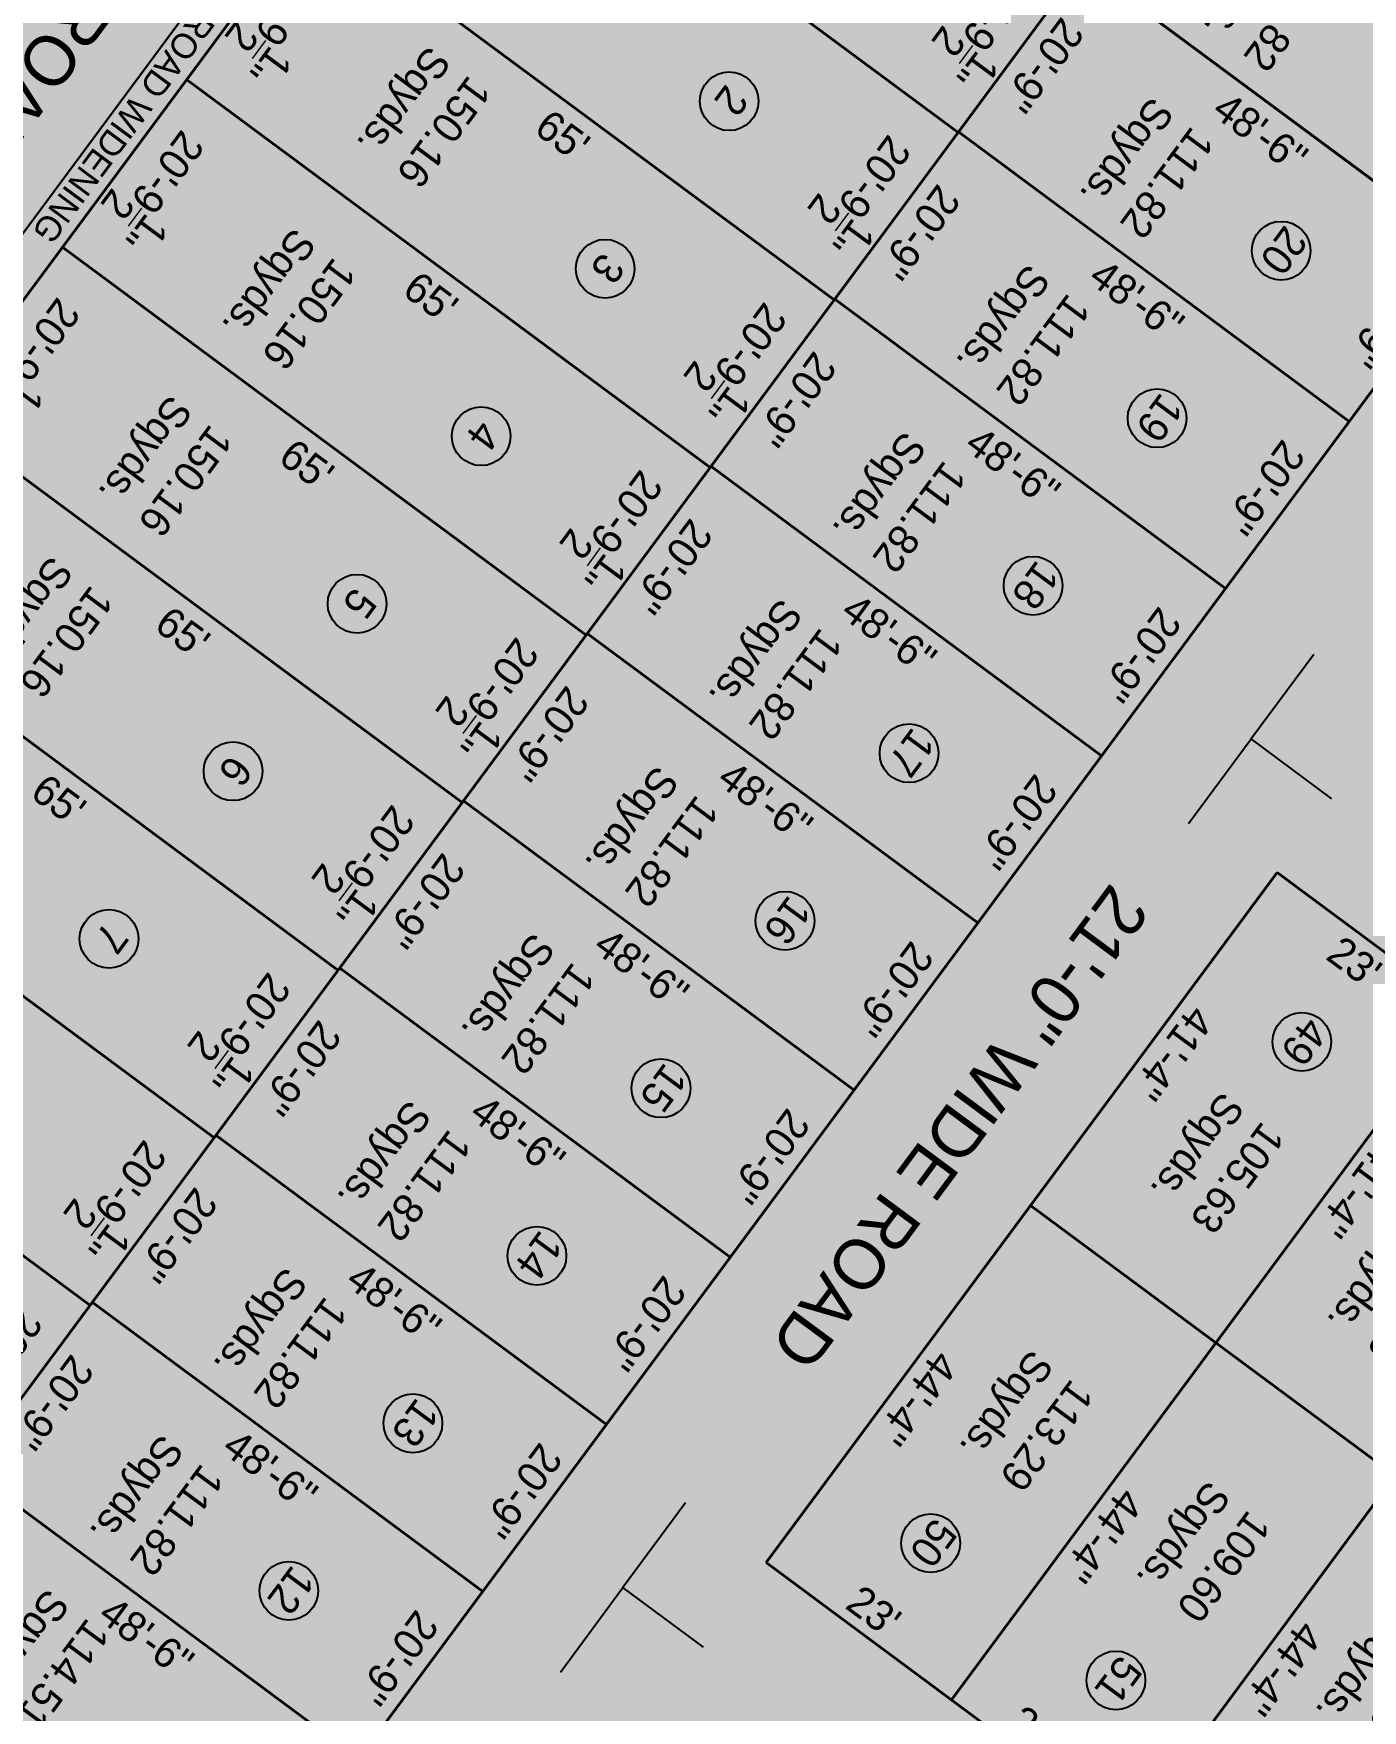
# Model space of a CAD drawing. Header units: inches. Extents: x 762346 to 770488, y 234893 to 242941.
# Drawn here: x 764412 to 766003, y 239111 to 241118 of the extents above; entities that cross this region are included whole.
import ezdxf

# ---------------------------------------------------------------- set-up
doc = ezdxf.new("R2010")
doc.units = ezdxf.units.IN
doc.header["$MEASUREMENT"] = 0
doc.header["$PDMODE"] = 66
doc.layers.get('Defpoints').update_dxf_attribs({"lineweight": 0})
doc.layers.add('DIM', color=5, linetype='Continuous', lineweight=0)
doc.layers.add('Main Road', color=7, linetype='Continuous')
doc.layers.add('Text', color=7, linetype='Continuous')
doc.styles.get("Standard").update_dxf_attribs({"font": 'comic.ttf'})
doc.dimstyles.new('SEC', dxfattribs={"dimtxt": 10, "dimasz": 0.18, "dimexe": 2, "dimexo": 2.0625, "dimgap": 0.25, "dimtad": 0, "dimdec": 1, "dimrnd": 0.0025, "dimzin": 0, "dimdsep": 46, "dimlunit": 4, "dimtxsty": 'Standard', "dimcen": 0.09, "dimclrd": 256, "dimclre": 256, "dimclrt": 256, "dimadec": 0, "dimazin": 0, "dimtfac": 1, "dimtdec": 1, "dimtofl": 0, "dimtmove": 0, "dimatfit": 3, "dimfxl": 1, "dimtolj": 1, "dimtzin": 0, "dimlwd": -1, "dimlwe": -1, "dimarcsym": 0})

# ---------------------------------------------------------------- blocks, each defined once
blk = doc.blocks.new('*D6')
at = {"layer": 'Defpoints', "color": 0, "transparency": 16777216}
for p in [(765900.6, 240390.4, 99.9), (765931.5, 240390.4), (765900.6, 240114.2, 99.9)]:
    blk.add_point(p, dxfattribs=at)
at = {"layer": 'DIM', "color": 5, "transparency": 16777216, "insert": (765931.5, 240252.3), "char_height": 36, "attachment_point": 5, "rotation": 90}
blk.add_mtext("\\A1;23'", dxfattribs=at)
blk = doc.blocks.new('_Oblique')
at = {"color": 0, "linetype": 'ByBlock', "lineweight": -2}
blk.add_line((-0.5, -0.5), (0.5, 0.5), dxfattribs=at)
blk = doc.blocks.new('*D15')
at = {"layer": 'Defpoints', "color": 0, "transparency": 16777216}
for p in [(766898.3, 240657.4), (766928.4, 240657.4, 99.9), (766928.4, 240390.4, 99.9)]:
    blk.add_point(p, dxfattribs=at)
at = {"layer": 'DIM', "color": 5, "transparency": 16777216, "insert": (766898.3, 240523.9), "char_height": 36, "attachment_point": 5, "rotation": 90}
blk.add_mtext('\\A1;22\'-3"', dxfattribs=at)
blk = doc.blocks.new('*D16')
at = {"layer": 'Defpoints', "color": 0, "transparency": 16777216}
for p in [(766898.3, 240390.4), (766928.4, 240390.4, 99.9), (766928.4, 240114.2, 99.9)]:
    blk.add_point(p, dxfattribs=at)
at = {"layer": 'DIM', "color": 5, "transparency": 16777216, "insert": (766898.3, 240252.3), "char_height": 36, "attachment_point": 5, "rotation": 90}
blk.add_mtext("\\A1;23'", dxfattribs=at)
blk = doc.blocks.new('*D17')
at = {"layer": 'Defpoints', "color": 0, "transparency": 16777216}
for p in [(766396.6, 240143.2), (765900.6, 240114.2, 99.9), (766396.6, 240114.2, 99.9)]:
    blk.add_point(p, dxfattribs=at)
at = {"layer": 'DIM', "color": 5, "transparency": 16777216, "insert": (766148.6, 240143.2), "char_height": 36, "attachment_point": 5}
blk.add_mtext('\\A1;41\'-4"', dxfattribs=at)
blk = doc.blocks.new('*D289')
at = {"layer": 'Defpoints', "color": 0, "transparency": 16777216}
for p in [(765166.5, 239862.2, 99.9), (765415.2, 239862.2, 99.9), (765415.2, 239828)]:
    blk.add_point(p, dxfattribs=at)
at = {"layer": 'DIM', "color": 5, "transparency": 16777216, "insert": (765290.9, 239828), "char_height": 36, "attachment_point": 5}
blk.add_mtext('\\A1;20\'-9"', dxfattribs=at)
blk = doc.blocks.new('*D28')
at = {"layer": 'Defpoints', "color": 0, "transparency": 16777216}
for p in [(765415.2, 239862.2, 99.9), (765664, 239862.2, 99.9), (765664, 239828)]:
    blk.add_point(p, dxfattribs=at)
at = {"layer": 'DIM', "color": 5, "transparency": 16777216, "insert": (765539.6, 239828), "char_height": 36, "attachment_point": 5}
blk.add_mtext('\\A1;20\'-9"', dxfattribs=at)
blk = doc.blocks.new('*D29')
at = {"layer": 'Defpoints', "color": 0, "transparency": 16777216}
for p in [(765664.2, 239862.2, 99.9), (765913, 239862.2, 99.9), (765913, 239828)]:
    blk.add_point(p, dxfattribs=at)
at = {"layer": 'DIM', "color": 5, "transparency": 16777216, "insert": (765788.6, 239828), "char_height": 36, "attachment_point": 5}
blk.add_mtext('\\A1;20\'-9"', dxfattribs=at)
blk = doc.blocks.new('*D30')
at = {"layer": 'Defpoints', "color": 0, "transparency": 16777216}
for p in [(765913.2, 239862.2, 99.9), (766162, 239862.2, 99.9), (766162, 239828)]:
    blk.add_point(p, dxfattribs=at)
at = {"layer": 'DIM', "color": 5, "transparency": 16777216, "insert": (766037.6, 239828), "char_height": 36, "attachment_point": 5}
blk.add_mtext('\\A1;20\'-9"', dxfattribs=at)
blk = doc.blocks.new('*D31')
at = {"layer": 'Defpoints', "color": 0, "transparency": 16777216}
for p in [(766162.2, 239862.2, 99.9), (766411, 239862.2, 99.9), (766411, 239828)]:
    blk.add_point(p, dxfattribs=at)
at = {"layer": 'DIM', "color": 5, "transparency": 16777216, "insert": (766286.6, 239828), "char_height": 36, "attachment_point": 5}
blk.add_mtext('\\A1;20\'-9"', dxfattribs=at)
blk = doc.blocks.new('*D32')
at = {"layer": 'Defpoints', "color": 0, "transparency": 16777216}
for p in [(766411.2, 239862.2, 99.9), (766660, 239862.2, 99.9), (766660, 239828)]:
    blk.add_point(p, dxfattribs=at)
at = {"layer": 'DIM', "color": 5, "transparency": 16777216, "insert": (766535.6, 239828), "char_height": 36, "attachment_point": 5}
blk.add_mtext('\\A1;20\'-9"', dxfattribs=at)
blk = doc.blocks.new('*D33')
at = {"layer": 'Defpoints', "color": 0, "transparency": 16777216}
for p in [(766660.2, 239862.2, 99.9), (766909, 239862.2, 99.9), (766909, 239828)]:
    blk.add_point(p, dxfattribs=at)
at = {"layer": 'DIM', "color": 5, "transparency": 16777216, "insert": (766784.6, 239828), "char_height": 36, "attachment_point": 5}
blk.add_mtext('\\A1;20\'-9"', dxfattribs=at)
blk = doc.blocks.new('*D34')
at = {"layer": 'Defpoints', "color": 0, "transparency": 16777216}
for p in [(766909.2, 239862.2, 99.9), (767158, 239862.2, 99.9), (767158, 239828)]:
    blk.add_point(p, dxfattribs=at)
at = {"layer": 'DIM', "color": 5, "transparency": 16777216, "insert": (767033.6, 239828), "char_height": 36, "attachment_point": 5}
blk.add_mtext('\\A1;20\'-9"', dxfattribs=at)
blk = doc.blocks.new('*D35')
at = {"layer": 'Defpoints', "color": 0, "transparency": 16777216}
for p in [(767158.2, 239862.2, 99.9), (767407, 239862.2, 99.9), (767407, 239828)]:
    blk.add_point(p, dxfattribs=at)
at = {"layer": 'DIM', "color": 5, "transparency": 16777216, "insert": (767282.6, 239828), "char_height": 36, "attachment_point": 5}
blk.add_mtext('\\A1;20\'-9"', dxfattribs=at)
blk = doc.blocks.new('*D37')
at = {"layer": 'Defpoints', "color": 0, "transparency": 16777216}
for p in [(765415.2, 239314.4), (765166.5, 239280.2, 99.9), (765415.2, 239280.2, 99.9)]:
    blk.add_point(p, dxfattribs=at)
at = {"layer": 'DIM', "color": 5, "transparency": 16777216, "insert": (765290.9, 239314.4), "char_height": 36, "attachment_point": 5}
blk.add_mtext('\\A1;20\'-9"', dxfattribs=at)
blk = doc.blocks.new('*D38')
at = {"layer": 'Defpoints', "color": 0, "transparency": 16777216}
for p in [(765664, 239314.4), (765415.2, 239280.2, 99.9), (765664, 239280.2, 99.9)]:
    blk.add_point(p, dxfattribs=at)
at = {"layer": 'DIM', "color": 5, "transparency": 16777216, "insert": (765539.6, 239314.4), "char_height": 36, "attachment_point": 5}
blk.add_mtext('\\A1;20\'-9"', dxfattribs=at)
blk = doc.blocks.new('*D39')
at = {"layer": 'Defpoints', "color": 0, "transparency": 16777216}
for p in [(765913, 239314.4), (765664.2, 239280.2, 99.9), (765913, 239280.2, 99.9)]:
    blk.add_point(p, dxfattribs=at)
at = {"layer": 'DIM', "color": 5, "transparency": 16777216, "insert": (765788.6, 239314.4), "char_height": 36, "attachment_point": 5}
blk.add_mtext('\\A1;20\'-9"', dxfattribs=at)
blk = doc.blocks.new('*D40')
at = {"layer": 'Defpoints', "color": 0, "transparency": 16777216}
for p in [(766162, 239314.4), (765913.2, 239280.2, 99.9), (766162, 239280.2, 99.9)]:
    blk.add_point(p, dxfattribs=at)
at = {"layer": 'DIM', "color": 5, "transparency": 16777216, "insert": (766037.6, 239314.4), "char_height": 36, "attachment_point": 5}
blk.add_mtext('\\A1;20\'-9"', dxfattribs=at)
blk = doc.blocks.new('*D41')
at = {"layer": 'Defpoints', "color": 0, "transparency": 16777216}
for p in [(766411, 239314.4), (766162.2, 239280.2, 99.9), (766411, 239280.2, 99.9)]:
    blk.add_point(p, dxfattribs=at)
at = {"layer": 'DIM', "color": 5, "transparency": 16777216, "insert": (766286.6, 239314.4), "char_height": 36, "attachment_point": 5}
blk.add_mtext('\\A1;20\'-9"', dxfattribs=at)
blk = doc.blocks.new('*D42')
at = {"layer": 'Defpoints', "color": 0, "transparency": 16777216}
for p in [(766660, 239314.4), (766411.2, 239280.2, 99.9), (766660, 239280.2, 99.9)]:
    blk.add_point(p, dxfattribs=at)
at = {"layer": 'DIM', "color": 5, "transparency": 16777216, "insert": (766535.6, 239314.4), "char_height": 36, "attachment_point": 5}
blk.add_mtext('\\A1;20\'-9"', dxfattribs=at)
blk = doc.blocks.new('*D43')
at = {"layer": 'Defpoints', "color": 0, "transparency": 16777216}
for p in [(766909, 239314.4), (766660.2, 239280.2, 99.9), (766909, 239280.2, 99.9)]:
    blk.add_point(p, dxfattribs=at)
at = {"layer": 'DIM', "color": 5, "transparency": 16777216, "insert": (766784.6, 239314.4), "char_height": 36, "attachment_point": 5}
blk.add_mtext('\\A1;20\'-9"', dxfattribs=at)
blk = doc.blocks.new('*D44')
at = {"layer": 'Defpoints', "color": 0, "transparency": 16777216}
for p in [(767158, 239314.4), (766909.2, 239280.2, 99.9), (767158, 239280.2, 99.9)]:
    blk.add_point(p, dxfattribs=at)
at = {"layer": 'DIM', "color": 5, "transparency": 16777216, "insert": (767033.6, 239314.4), "char_height": 36, "attachment_point": 5}
blk.add_mtext('\\A1;20\'-9"', dxfattribs=at)
blk = doc.blocks.new('*D45')
at = {"layer": 'Defpoints', "color": 0, "transparency": 16777216}
for p in [(767407, 239314.4), (767158.2, 239280.2, 99.9), (767407, 239280.2, 99.9)]:
    blk.add_point(p, dxfattribs=at)
at = {"layer": 'DIM', "color": 5, "transparency": 16777216, "insert": (767282.6, 239314.4), "char_height": 36, "attachment_point": 5}
blk.add_mtext('\\A1;20\'-9"', dxfattribs=at)
blk = doc.blocks.new('*D290')
at = {"layer": 'Defpoints', "color": 0, "transparency": 16777216}
for p in [(765415.2, 239862.2, 99.9), (765415.2, 239280.2, 99.9), (765449.6, 239280.2)]:
    blk.add_point(p, dxfattribs=at)
at = {"layer": 'DIM', "color": 5, "transparency": 16777216, "insert": (765449.6, 239571.2), "char_height": 36, "attachment_point": 5, "rotation": 90}
blk.add_mtext('\\A1;48\'-6"', dxfattribs=at)
blk = doc.blocks.new('*D47')
at = {"layer": 'Defpoints', "color": 0, "transparency": 16777216}
for p in [(765664.2, 239862.2, 99.9), (765664.2, 239280.2, 99.9), (765698.6, 239280.2)]:
    blk.add_point(p, dxfattribs=at)
at = {"layer": 'DIM', "color": 5, "transparency": 16777216, "insert": (765698.6, 239571.2), "char_height": 36, "attachment_point": 5, "rotation": 90}
blk.add_mtext('\\A1;48\'-6"', dxfattribs=at)
blk = doc.blocks.new('*D48')
at = {"layer": 'Defpoints', "color": 0, "transparency": 16777216}
for p in [(765913.2, 239862.2, 99.9), (765913.2, 239280.2, 99.9), (765947.6, 239280.2)]:
    blk.add_point(p, dxfattribs=at)
at = {"layer": 'DIM', "color": 5, "transparency": 16777216, "insert": (765947.6, 239571.2), "char_height": 36, "attachment_point": 5, "rotation": 90}
blk.add_mtext('\\A1;48\'-6"', dxfattribs=at)
blk = doc.blocks.new('*D49')
at = {"layer": 'Defpoints', "color": 0, "transparency": 16777216}
for p in [(766162.2, 239862.2, 99.9), (766162.2, 239280.2, 99.9), (766196.6, 239280.2)]:
    blk.add_point(p, dxfattribs=at)
at = {"layer": 'DIM', "color": 5, "transparency": 16777216, "insert": (766196.6, 239571.2), "char_height": 36, "attachment_point": 5, "rotation": 90}
blk.add_mtext('\\A1;48\'-6"', dxfattribs=at)
blk = doc.blocks.new('*D50')
at = {"layer": 'Defpoints', "color": 0, "transparency": 16777216}
for p in [(766411.2, 239862.2, 99.9), (766411.2, 239280.2, 99.9), (766445.6, 239280.2)]:
    blk.add_point(p, dxfattribs=at)
at = {"layer": 'DIM', "color": 5, "transparency": 16777216, "insert": (766445.6, 239571.2), "char_height": 36, "attachment_point": 5, "rotation": 90}
blk.add_mtext('\\A1;48\'-6"', dxfattribs=at)
blk = doc.blocks.new('*D51')
at = {"layer": 'Defpoints', "color": 0, "transparency": 16777216}
for p in [(766660.2, 239862.2, 99.9), (766660.2, 239280.2, 99.9), (766694.6, 239280.2)]:
    blk.add_point(p, dxfattribs=at)
at = {"layer": 'DIM', "color": 5, "transparency": 16777216, "insert": (766694.6, 239571.2), "char_height": 36, "attachment_point": 5, "rotation": 90}
blk.add_mtext('\\A1;48\'-6"', dxfattribs=at)
blk = doc.blocks.new('*D52')
at = {"layer": 'Defpoints', "color": 0, "transparency": 16777216}
for p in [(766909.2, 239862.2, 99.9), (766909.2, 239280.2, 99.9), (766943.6, 239280.2)]:
    blk.add_point(p, dxfattribs=at)
at = {"layer": 'DIM', "color": 5, "transparency": 16777216, "insert": (766943.6, 239571.2), "char_height": 36, "attachment_point": 5, "rotation": 90}
blk.add_mtext('\\A1;48\'-6"', dxfattribs=at)
blk = doc.blocks.new('*D53')
at = {"layer": 'Defpoints', "color": 0, "transparency": 16777216}
for p in [(767158.2, 239862.2, 99.9), (767158.2, 239280.2, 99.9), (767192.6, 239280.2)]:
    blk.add_point(p, dxfattribs=at)
at = {"layer": 'DIM', "color": 5, "transparency": 16777216, "insert": (767192.6, 239571.2), "char_height": 36, "attachment_point": 5, "rotation": 90}
blk.add_mtext('\\A1;48\'-6"', dxfattribs=at)
blk = doc.blocks.new('*D54')
at = {"layer": 'Defpoints', "color": 0, "transparency": 16777216}
for p in [(767407.2, 239862.2, 99.9), (767407.2, 239280.2, 99.9), (767441.6, 239280.2)]:
    blk.add_point(p, dxfattribs=at)
at = {"layer": 'DIM', "color": 5, "transparency": 16777216, "insert": (767441.6, 239571.2), "char_height": 36, "attachment_point": 5, "rotation": 90}
blk.add_mtext('\\A1;48\'-6"', dxfattribs=at)
blk = doc.blocks.new('*D56')
at = {"layer": 'Defpoints', "color": 0, "transparency": 16777216}
for p in [(765915, 238548.5), (765665.5, 238500.4, 99.9), (765915, 238500.4, 99.9)]:
    blk.add_point(p, dxfattribs=at)
at = {"layer": 'DIM', "color": 5, "transparency": 16777216, "insert": (765790.2, 238548.5), "char_height": 36, "attachment_point": 5}
blk.add_mtext('\\A1;20\'-9{\\H1x;\\S1/2;}"', dxfattribs=at)
blk = doc.blocks.new('*D57')
at = {"layer": 'Defpoints', "color": 0, "transparency": 16777216}
for p in [(766164.5, 238548.5), (765915, 238500.4, 99.9), (766164.5, 238500.4, 99.9)]:
    blk.add_point(p, dxfattribs=at)
at = {"layer": 'DIM', "color": 5, "transparency": 16777216, "insert": (766039.7, 238548.5), "char_height": 36, "attachment_point": 5}
blk.add_mtext('\\A1;20\'-9{\\H1x;\\S1/2;}"', dxfattribs=at)
blk = doc.blocks.new('*D58')
at = {"layer": 'Defpoints', "color": 0, "transparency": 16777216}
for p in [(766414, 238548.5), (766164.5, 238500.4, 99.9), (766414, 238500.4, 99.9)]:
    blk.add_point(p, dxfattribs=at)
at = {"layer": 'DIM', "color": 5, "transparency": 16777216, "insert": (766289.2, 238548.5), "char_height": 36, "attachment_point": 5}
blk.add_mtext('\\A1;20\'-9{\\H1x;\\S1/2;}"', dxfattribs=at)
blk = doc.blocks.new('*D292')
at = {"layer": 'Defpoints', "color": 0, "transparency": 16777216}
for p in [(765416, 239280.2, 99.9), (765416, 238500.2, 99.9), (765451.3, 238500.2)]:
    blk.add_point(p, dxfattribs=at)
at = {"layer": 'DIM', "color": 5, "transparency": 16777216, "insert": (765451.3, 238890.2), "char_height": 36, "attachment_point": 5, "rotation": 90}
blk.add_mtext("\\A1;65'", dxfattribs=at)
blk = doc.blocks.new('*D64')
at = {"layer": 'Defpoints', "color": 0, "transparency": 16777216}
for p in [(765665.5, 239291.8, 99.9), (765665.5, 238511.8, 99.9), (765700.8, 238511.8)]:
    blk.add_point(p, dxfattribs=at)
at = {"layer": 'DIM', "color": 5, "transparency": 16777216, "insert": (765700.8, 238901.8), "char_height": 36, "attachment_point": 5, "rotation": 90}
blk.add_mtext("\\A1;65'", dxfattribs=at)
blk = doc.blocks.new('*D65')
at = {"layer": 'Defpoints', "color": 0, "transparency": 16777216}
for p in [(765915, 239280.2, 99.9), (765915, 238500.2, 99.9), (765950.3, 238500.2)]:
    blk.add_point(p, dxfattribs=at)
at = {"layer": 'DIM', "color": 5, "transparency": 16777216, "insert": (765950.3, 238890.2), "char_height": 36, "attachment_point": 5, "rotation": 90}
blk.add_mtext("\\A1;65'", dxfattribs=at)
blk = doc.blocks.new('*D66')
at = {"layer": 'Defpoints', "color": 0, "transparency": 16777216}
for p in [(766164.5, 239280.2, 99.9), (766164.5, 238500.2, 99.9), (766199.8, 238500.2)]:
    blk.add_point(p, dxfattribs=at)
at = {"layer": 'DIM', "color": 5, "transparency": 16777216, "insert": (766199.8, 238890.2), "char_height": 36, "attachment_point": 5, "rotation": 90}
blk.add_mtext("\\A1;65'", dxfattribs=at)
blk = doc.blocks.new('*D67')
at = {"layer": 'Defpoints', "color": 0, "transparency": 16777216}
for p in [(766414, 239280.2, 99.9), (766414, 238500.2, 99.9), (766449.3, 238500.2)]:
    blk.add_point(p, dxfattribs=at)
at = {"layer": 'DIM', "color": 5, "transparency": 16777216, "insert": (766449.3, 238890.2), "char_height": 36, "attachment_point": 5, "rotation": 90}
blk.add_mtext("\\A1;65'", dxfattribs=at)
blk = doc.blocks.new('*D68')
at = {"layer": 'Defpoints', "color": 0, "transparency": 16777216}
for p in [(766663.5, 239280.2, 99.9), (766663.5, 238500.2, 99.9), (766698.8, 238500.2)]:
    blk.add_point(p, dxfattribs=at)
at = {"layer": 'DIM', "color": 5, "transparency": 16777216, "insert": (766698.8, 238890.2), "char_height": 36, "attachment_point": 5, "rotation": 90}
blk.add_mtext("\\A1;65'", dxfattribs=at)
blk = doc.blocks.new('*D69')
at = {"layer": 'Defpoints', "color": 0, "transparency": 16777216}
for p in [(766913, 239280.2, 99.9), (766913, 238500.2, 99.9), (766948.3, 238500.2)]:
    blk.add_point(p, dxfattribs=at)
at = {"layer": 'DIM', "color": 5, "transparency": 16777216, "insert": (766948.3, 238890.2), "char_height": 36, "attachment_point": 5, "rotation": 90}
blk.add_mtext("\\A1;65'", dxfattribs=at)
blk = doc.blocks.new('*D70')
at = {"layer": 'Defpoints', "color": 0, "transparency": 16777216}
for p in [(767162.5, 239280.2, 99.9), (767162.5, 238500.2, 99.9), (767197.8, 238500.2)]:
    blk.add_point(p, dxfattribs=at)
at = {"layer": 'DIM', "color": 5, "transparency": 16777216, "insert": (767197.8, 238890.2), "char_height": 36, "attachment_point": 5, "rotation": 90}
blk.add_mtext("\\A1;65'", dxfattribs=at)
blk = doc.blocks.new('*D73')
at = {"layer": 'Defpoints', "color": 0, "transparency": 16777216}
for p in [(765166.5, 239280, 99.9), (765416, 239280, 99.9), (765416, 239231.9)]:
    blk.add_point(p, dxfattribs=at)
at = {"layer": 'DIM', "color": 5, "transparency": 16777216, "insert": (765291.2, 239231.9), "char_height": 36, "attachment_point": 5}
blk.add_mtext('\\A1;20\'-9{\\H1x;\\S1/2;}"', dxfattribs=at)
blk = doc.blocks.new('*D74')
at = {"layer": 'Defpoints', "color": 0, "transparency": 16777216}
for p in [(765416, 239280, 99.9), (765665.5, 239280, 99.9), (765665.5, 239231.9)]:
    blk.add_point(p, dxfattribs=at)
at = {"layer": 'DIM', "color": 5, "transparency": 16777216, "insert": (765540.7, 239231.9), "char_height": 36, "attachment_point": 5}
blk.add_mtext('\\A1;20\'-9{\\H1x;\\S1/2;}"', dxfattribs=at)
blk = doc.blocks.new('*D75')
at = {"layer": 'Defpoints', "color": 0, "transparency": 16777216}
for p in [(765665.5, 239280, 99.9), (765915, 239280, 99.9), (765915, 239231.9)]:
    blk.add_point(p, dxfattribs=at)
at = {"layer": 'DIM', "color": 5, "transparency": 16777216, "insert": (765790.2, 239231.9), "char_height": 36, "attachment_point": 5}
blk.add_mtext('\\A1;20\'-9{\\H1x;\\S1/2;}"', dxfattribs=at)
blk = doc.blocks.new('*D76')
at = {"layer": 'Defpoints', "color": 0, "transparency": 16777216}
for p in [(765915, 239280, 99.9), (766164.5, 239280, 99.9), (766164.5, 239231.9)]:
    blk.add_point(p, dxfattribs=at)
at = {"layer": 'DIM', "color": 5, "transparency": 16777216, "insert": (766039.7, 239231.9), "char_height": 36, "attachment_point": 5}
blk.add_mtext('\\A1;20\'-9{\\H1x;\\S1/2;}"', dxfattribs=at)
blk = doc.blocks.new('*D77')
at = {"layer": 'Defpoints', "color": 0, "transparency": 16777216}
for p in [(766164.5, 239280, 99.9), (766414, 239280, 99.9), (766414, 239231.9)]:
    blk.add_point(p, dxfattribs=at)
at = {"layer": 'DIM', "color": 5, "transparency": 16777216, "insert": (766289.2, 239231.9), "char_height": 36, "attachment_point": 5}
blk.add_mtext('\\A1;20\'-9{\\H1x;\\S1/2;}"', dxfattribs=at)
blk = doc.blocks.new('*D78')
at = {"layer": 'Defpoints', "color": 0, "transparency": 16777216}
for p in [(766663.5, 239280, 99.9), (766913, 239280, 99.9), (766913, 239231.9)]:
    blk.add_point(p, dxfattribs=at)
at = {"layer": 'DIM', "color": 5, "transparency": 16777216, "insert": (766788.2, 239231.9), "char_height": 36, "attachment_point": 5}
blk.add_mtext('\\A1;20\'-9{\\H1x;\\S1/2;}"', dxfattribs=at)
blk = doc.blocks.new('*D79')
at = {"layer": 'Defpoints', "color": 0, "transparency": 16777216}
for p in [(766414, 239280, 99.9), (766663.5, 239280, 99.9), (766663.5, 239231.9)]:
    blk.add_point(p, dxfattribs=at)
at = {"layer": 'DIM', "color": 5, "transparency": 16777216, "insert": (766538.7, 239231.9), "char_height": 36, "attachment_point": 5}
blk.add_mtext('\\A1;20\'-9{\\H1x;\\S1/2;}"', dxfattribs=at)
blk = doc.blocks.new('*D80')
at = {"layer": 'Defpoints', "color": 0, "transparency": 16777216}
for p in [(766913, 239280, 99.9), (767162.5, 239280, 99.9), (767162.5, 239231.9)]:
    blk.add_point(p, dxfattribs=at)
at = {"layer": 'DIM', "color": 5, "transparency": 16777216, "insert": (767037.7, 239231.9), "char_height": 36, "attachment_point": 5}
blk.add_mtext('\\A1;20\'-9{\\H1x;\\S1/2;}"', dxfattribs=at)
blk = doc.blocks.new('*D81')
at = {"layer": 'Defpoints', "color": 0, "transparency": 16777216}
for p in [(767162.5, 239280, 99.9), (767412, 239280, 99.9), (767412, 239231.9)]:
    blk.add_point(p, dxfattribs=at)
at = {"layer": 'DIM', "color": 5, "transparency": 16777216, "insert": (767287.2, 239231.9), "char_height": 36, "attachment_point": 5}
blk.add_mtext('\\A1;20\'-9{\\H1x;\\S1/2;}"', dxfattribs=at)
blk = doc.blocks.new('*D84')
at = {"layer": 'Defpoints', "color": 0, "transparency": 16777216}
for p in [(764917.7, 239862.2, 99.9), (764917.7, 239280.2, 99.9), (764960.5, 239280.2)]:
    blk.add_point(p, dxfattribs=at)
at = {"layer": 'DIM', "color": 5, "transparency": 16777216, "insert": (764960.5, 239571.2), "char_height": 36, "attachment_point": 5, "rotation": 90}
blk.add_mtext('\\A1;48\'-6"', dxfattribs=at)
blk = doc.blocks.new('*D102')
at = {"layer": 'Defpoints', "color": 0, "transparency": 16777216}
for p in [(766928.4, 240953.4), (766396.6, 240924.4, 99.9), (766928.4, 240924.4, 99.9)]:
    blk.add_point(p, dxfattribs=at)
at = {"layer": 'DIM', "color": 5, "transparency": 16777216, "insert": (766662.5, 240953.4), "char_height": 36, "attachment_point": 5}
blk.add_mtext('\\A1;44\'-4"', dxfattribs=at)
blk = doc.blocks.new('*D185')
at = {"layer": 'Defpoints', "color": 0, "transparency": 16777216}
for p in [(765166.5, 239862.2, 99.9), (765166.5, 239280.2, 99.9), (765200.9, 239280.2)]:
    blk.add_point(p, dxfattribs=at)
at = {"layer": 'DIM', "color": 5, "transparency": 16777216, "insert": (765200.9, 239571.2), "char_height": 36, "attachment_point": 5, "rotation": 90}
blk.add_mtext('\\A1;48\'-6"', dxfattribs=at)
blk = doc.blocks.new('*D201')
at = {"layer": 'Defpoints', "color": 0, "transparency": 16777216}
for p in [(766396.6, 240419.4), (765900.6, 240390.4, 99.9), (766396.6, 240390.4, 99.9)]:
    blk.add_point(p, dxfattribs=at)
at = {"layer": 'DIM', "color": 5, "transparency": 16777216, "insert": (766148.6, 240419.4), "char_height": 36, "attachment_point": 5}
blk.add_mtext('\\A1;41\'-4"', dxfattribs=at)
blk = doc.blocks.new('*D229')
at = {"layer": 'Defpoints', "color": 0, "transparency": 16777216}
for p in [(766928.4, 240686.4), (766396.6, 240657.4, 99.9), (766928.4, 240657.4, 99.9)]:
    blk.add_point(p, dxfattribs=at)
at = {"layer": 'DIM', "color": 5, "transparency": 16777216, "insert": (766662.5, 240686.4), "char_height": 36, "attachment_point": 5}
blk.add_mtext('\\A1;44\'-4"', dxfattribs=at)
blk = doc.blocks.new('*D230')
at = {"layer": 'Defpoints', "color": 0, "transparency": 16777216}
for p in [(766928.4, 240143.2), (766396.6, 240114.2, 99.9), (766928.4, 240114.2, 99.9)]:
    blk.add_point(p, dxfattribs=at)
at = {"layer": 'DIM', "color": 5, "transparency": 16777216, "insert": (766662.5, 240143.2), "char_height": 36, "attachment_point": 5}
blk.add_mtext('\\A1;44\'-4"', dxfattribs=at)
blk = doc.blocks.new('*D231')
at = {"layer": 'Defpoints', "color": 0, "transparency": 16777216}
for p in [(766928.4, 240419.4), (766396.6, 240390.4, 99.9), (766928.4, 240390.4, 99.9)]:
    blk.add_point(p, dxfattribs=at)
at = {"layer": 'DIM', "color": 5, "transparency": 16777216, "insert": (766662.5, 240419.4), "char_height": 36, "attachment_point": 5}
blk.add_mtext('\\A1;44\'-4"', dxfattribs=at)
blk = doc.blocks.new('ram')
h = blk.add_hatch(color=9)
h.dxf.hatch_style = 1
h.paths.add_polyline_path([(767180.38, 244148.95), (766928.38, 244137.29), (766928.38, 242250.42), (765900.58, 242250.42), (765900.58, 244089.74), (765648.58, 244078.08), (765648.58, 242250.42), (764652.41, 242250.42), (764652.41, 244032), (764400.41, 244020.34), (764400.41, 242253.42), (763879.97, 242253.42), (763882.39, 241998.42), (764400.41, 241998.42), (764400.41, 240114.2), (763900.25, 240114.2), (763902.64, 239862.2), (767662.2, 239862.2), (767662.2, 240114.2), (767180.38, 240114.2), (767180.38, 240235.14), (767662.2, 240235.14), (769262.47, 240358.15), (769256.94, 240456.72), (769185.91, 240476.03), (769326.83, 240483.92), (769250.45, 240504.25), (769244.43, 240611.81), (767648.38, 240489.13), (767180.38, 240489.13)])
h.paths.add_polyline_path([(766928.38, 241998.42), (766928.38, 240114.2), (765900.58, 240114.2), (765900.58, 241998.42)], flags=16)
h.paths.add_polyline_path([(765648.58, 241998.42), (765648.58, 240114.2), (764652.41, 240114.2), (764652.41, 241998.42)], flags=16)
at = {"true_color": 0xf27172}
h = blk.add_hatch(color=11, dxfattribs=at)
h.dxf.hatch_style = 1
h.paths.add_polyline_path([(766928.38, 241998.42), (765900.58, 241998.42), (765900.58, 240114.2), (766928.38, 240114.2)])
h = blk.add_hatch(color=4)
h.dxf.hatch_style = 1
h.paths.add_polyline_path([(767662.2, 239862.2), (763902.64, 239862.2), (763908.16, 239280.21), (767662.2, 239280.21)])
h = blk.add_hatch(color=9)
h.dxf.hatch_style = 1
h.paths.add_polyline_path([(767731.44, 238452.21), (763830.15, 238452.21), (763830.15, 238367.47), (763774.2, 238349.17), (763879.31, 238349.17), (763827.3, 238331.85), (763827.3, 238260.21), (767734.28, 238260.21), (767734.28, 238331.85), (767682.27, 238349.17), (767787.38, 238349.17), (767731.44, 238367.47)])
h.paths.add_polyline_path([(767662.2, 238500.21), (763915.55, 238500.21), (763916.01, 238452.21), (767662.2, 238452.21)])
at = {"layer": 'DIM'}
h = blk.add_hatch(color=3, dxfattribs=at)
h.dxf.hatch_style = 1
h.paths.add_polyline_path([(767662.2, 239280.21), (763908.16, 239280.21), (763915.55, 238500.21), (767662.2, 238500.21)])
at = {"lineweight": 40}
for p, q in [((765900.58, 241998.42), (765900.58, 240114.2)), ((766928.38, 240114.2), (766928.38, 241998.42)), ((766396.57, 241458.42), (766396.57, 240114.2)), ((766928.38, 240114.2), (765900.58, 240114.2)), ((765166.49, 239862.2), (765166.49, 238500.21)), ((767662.2, 239280.21), (763908.16, 239280.21)), ((767662.2, 238500.21), (763915.55, 238500.21))]:
    blk.add_line(p, q, dxfattribs=at)
at = {"lineweight": 30}
blk.add_line((767787.06, 238452.21), (763775.62, 238452.21), dxfattribs=at)
at = {"lineweight": 40}
for points in [[(766928.38, 240657.42), (765900.58, 240657.42)], [(766928.38, 240390.42), (765900.58, 240390.42)], [(767662.2, 239862.2), (763902.64, 239862.2)], [(765166.49, 238500.21), (765166.49, 239862.2)], [(765415.25, 239280.21), (765415.25, 239862.2)], [(765664.25, 239280.21), (765664.25, 239862.2)], [(765913.25, 239280.21), (765913.25, 239862.2)], [(766162.25, 239280.21), (766162.25, 239862.2)], [(766411.25, 239280.21), (766411.25, 239862.2)], [(766660.25, 239280.21), (766660.25, 239862.2)], [(766909.25, 239280.21), (766909.25, 239862.2)], [(767158.25, 239280.21), (767158.25, 239862.2)], [(767407.25, 239280.21), (767407.25, 239862.2)], [(765415.99, 238500.21), (765415.99, 239280.21)], [(765665.49, 238500.21), (765665.49, 239280.21)], [(765914.99, 238500.21), (765914.99, 239280.21)], [(766164.49, 238500.21), (766164.49, 239280.21)], [(766413.99, 238500.21), (766413.99, 239280.21)], [(766663.49, 238500.21), (766663.49, 239280.21)], [(766912.99, 238500.21), (766912.99, 239280.21)], [(767162.49, 238500.21), (767162.49, 239280.21)]]:
    blk.add_lwpolyline(points, dxfattribs=at)
for centre in [(766792.45, 240534.69), (766045.77, 240258.69), (766792.45, 240258.69), (765299.57, 239675.2), (765549.07, 239675.2), (765798.57, 239675.2), (766048.07, 239675.2), (766297.57, 239675.2), (766547.07, 239675.2), (766796.57, 239675.2), (767046.07, 239675.2), (767295.57, 239675.2), (765549.07, 239037.67), (765798.57, 239037.67), (766048.07, 239037.67), (766297.57, 239037.67), (766547.07, 239037.67), (766796.57, 239037.67)]:
    blk.add_circle(centre, 35.16)
at = {"layer": 'Main Road', "lineweight": 40, "char_height": 60, "attachment_point": 1}
for s, insert in [('21\'-0" WIDE ROAD ', (766027.25, 240021.17, -99.87)), ('16\'-0" WIDE ROAD ', (765446.54, 238384.93, -99.87))]:
    blk.add_mtext_dynamic_manual_height_columns(s, width=4787.4791, gutter_width=50, heights=[0], dxfattribs=dict(at, insert=insert))
at = {"layer": 'Text', "lineweight": 40}
for s, width, insert, char_height, attachment_point in [('\\pxqc;109.60\\PSqyds.', 196.5811, (766704.72, 240736.04, -99.87), 36, 9), ('\\pxqc;102.18\\PSqyds.', 196.5811, (766124.24, 240469.04, -99.87), 36, 7), ('\\pxqc;109.60\\PSqyds.', 196.5811, (766704.72, 240469.04, -99.87), 36, 9), ('\\pxqc;105.63\\PSqyds.', 196.5811, (766124.24, 240205.43, -99.87), 36, 7), ('\\pxqc;113.29\\PSqyds.', 196.5811, (766704.72, 240205.43, -99.87), 36, 9), ('\\pxqc;111.82\\PSqyds.', 196.5811, (764968.77, 239428.87, -199.74), 36, 7), ('\\pxqc;111.82\\PSqyds.', 196.5811, (765217.52, 239428.87, -199.74), 36, 7), ('\\pxqc;111.82\\PSqyds.', 196.5811, (765466.27, 239428.87, -199.74), 36, 7), ('\\pxqc;111.82\\PSqyds.', 196.5811, (765715.27, 239428.87, -199.74), 36, 7), ('\\pxqc;111.82\\PSqyds.', 196.5811, (765964.27, 239428.87, -199.74), 36, 7), ('\\pxqc;111.82\\PSqyds.', 196.5811, (766213.27, 239428.87, -199.74), 36, 7), ('\\pxqc;111.82\\PSqyds.', 196.5811, (766462.27, 239428.87, -199.74), 36, 7), ('\\pxqc;111.82\\PSqyds.', 196.5811, (766711.27, 239428.87, -199.74), 36, 7), ('\\pxqc;111.82\\PSqyds.', 196.5811, (766960.27, 239428.87, -199.74), 36, 7), ('\\pxqc;111.82\\PSqyds.', 196.5811, (767209.27, 239428.87, -199.74), 36, 7), ('\\pxqc;114.51\\PSqyds.', 196.5811, (767439.2, 239428.87, -199.74), 36, 7), ('\\pxqc;150.16\\PSqyds.', 196.5811, (765683.64, 238696.82, -199.74), 36, 7), ('\\pxqc;150.16\\PSqyds.', 196.5811, (765954.69, 238696.82, -199.74), 36, 7), ('\\pxqc;150.16\\PSqyds.', 196.5811, (766203.41, 238696.82, -199.74), 36, 7), ('\\pxqc;150.16\\PSqyds.', 196.5811, (766443.19, 238696.82, -199.74), 36, 7), ('\\pxqc;4\'-0" WIDE LEFT FOR ROAD WIDENING ', 1099.3923, (765250.02, 238458.31, -99.87), 30, 7)]:
    blk.add_mtext_dynamic_manual_height_columns(s, width=width, gutter_width=50, heights=[0], dxfattribs=dict(at, insert=insert, char_height=char_height, attachment_point=attachment_point))
at = {"layer": 'Text', "char_height": 36, "attachment_point": 7}
for s, insert in [('\\pxqc;51', (764396.72, 240518.84)), ('\\pxqc;49', (763650.05, 240242.84)), ('\\pxqc;50', (764396.72, 240242.84)), ('\\pxqc;20', (762903.85, 239659.35)), ('\\pxqc;19', (763153.35, 239659.35)), ('\\pxqc;18', (763402.85, 239659.35)), ('\\pxqc;17', (763652.35, 239659.35)), ('\\pxqc;16', (763901.85, 239659.35)), ('\\pxqc;15', (764151.35, 239659.35)), ('\\pxqc;14', (764400.85, 239659.35)), ('\\pxqc;13', (764650.35, 239659.35)), ('\\pxqc;12', (764899.85, 239659.35)), ('\\pxqc;2', (763153.35, 239021.82)), ('\\pxqc;3', (763402.85, 239021.82)), ('\\pxqc;4', (763652.35, 239021.82)), ('\\pxqc;5', (763901.85, 239021.82)), ('\\pxqc;6', (764151.35, 239021.82)), ('\\pxqc;7', (764400.85, 239021.82))]:
    blk.add_mtext_dynamic_manual_height_columns(s, width=4787.4791, gutter_width=50, heights=[0], dxfattribs=dict(at, insert=insert))
at = {"layer": 'DIM'}
for base, p1, p2, picture, middle in [((766928.38, 240953.4, -99.87), (766396.57, 240924.42), (766928.38, 240924.42), '*D102', (766662.48, 240953.4, -99.87)), ((766928.38, 240686.4, -99.87), (766396.57, 240657.42), (766928.38, 240657.42), '*D229', (766662.48, 240686.4, -99.87)), ((766396.57, 240419.4, -99.87), (765900.58, 240390.42), (766396.57, 240390.42), '*D201', (766148.58, 240419.4, -99.87)), ((766928.38, 240419.4, -99.87), (766396.57, 240390.42), (766928.38, 240390.42), '*D231', (766662.48, 240419.4, -99.87)), ((766396.57, 240143.19, -99.87), (765900.58, 240114.2), (766396.57, 240114.2), '*D17', (766148.58, 240143.19, -99.87)), ((766928.38, 240143.19, -99.87), (766396.57, 240114.2), (766928.38, 240114.2), '*D230', (766662.48, 240143.19, -99.87))]:
    dim = blk.add_linear_dim(base=base, p1=p1, p2=p2, dimstyle='SEC', override={"dimtxt": 36, "dimasz": 12, "dimse1": 1, "dimse2": 1, "dimsd1": 1, "dimsd2": 1, "dimclrt": 5, "dimldrblk": 'Oblique', "dimfxl": 0.18, "dimtfillclr": 3}, dxfattribs=at)
    dim.commit()
    dim.dimension.update_dxf_attribs({"geometry": picture, "text_midpoint": middle})
for p1, p2, distance, picture, middle in [((766928.38, 240390.42), (766928.38, 240657.42), 30.04, '*D15', (766898.34, 240523.92, -99.87)), ((765900.58, 240114.2), (765900.58, 240390.42), -30.9, '*D6', (765931.48, 240252.31, -99.87)), ((766928.38, 240114.2), (766928.38, 240390.42), 30.04, '*D16', (766898.34, 240252.31, -99.87)), ((764917.74, 239862.2), (764917.74, 239280.21), 42.72, '*D84', (764960.46, 239571.21, -99.87)), ((765166.49, 239862.2), (765415.25, 239862.2), -34.19, '*D289', (765290.87, 239828.02, -99.87)), ((765166.49, 239862.2), (765166.49, 239280.21), 34.39, '*D185', (765200.88, 239571.21, -99.87)), ((765415.2453, 239862.2043), (765663.9972, 239862.2043), -34.1858, '*D28', (765539.6213, 239828.0185, -99.872)), ((765415.25, 239862.2), (765415.25, 239280.21), 34.39, '*D290', (765449.63, 239571.21, -99.87)), ((765664.2453, 239862.2043), (765912.9972, 239862.2043), -34.1858, '*D29', (765788.6213, 239828.0185, -99.872)), ((765664.25, 239862.2), (765664.25, 239280.21), 34.39, '*D47', (765698.63, 239571.21, -99.87)), ((765913.2453, 239862.2043), (766161.9972, 239862.2043), -34.1858, '*D30', (766037.6213, 239828.0185, -99.872)), ((765913.25, 239862.2), (765913.25, 239280.21), 34.39, '*D48', (765947.63, 239571.21, -99.87)), ((766162.2453, 239862.2043), (766410.9972, 239862.2043), -34.1858, '*D31', (766286.6213, 239828.0185, -99.872)), ((766162.25, 239862.2), (766162.25, 239280.21), 34.39, '*D49', (766196.63, 239571.21, -99.87)), ((766411.2453, 239862.2043), (766659.9972, 239862.2043), -34.1858, '*D32', (766535.6213, 239828.0185, -99.872)), ((766411.25, 239862.2), (766411.25, 239280.21), 34.39, '*D50', (766445.63, 239571.21, -99.87)), ((766660.2453, 239862.2043), (766908.9972, 239862.2043), -34.1858, '*D33', (766784.6213, 239828.0185, -99.872)), ((766660.25, 239862.2), (766660.25, 239280.21), 34.39, '*D51', (766694.63, 239571.21, -99.87)), ((766909.2453, 239862.2043), (767157.9972, 239862.2043), -34.1858, '*D34', (767033.6213, 239828.0185, -99.872)), ((766909.25, 239862.2), (766909.25, 239280.21), 34.39, '*D52', (766943.63, 239571.21, -99.87)), ((767158.2453, 239862.2043), (767406.9972, 239862.2043), -34.1858, '*D35', (767282.6213, 239828.0185, -99.872)), ((767158.25, 239862.2), (767158.25, 239280.21), 34.39, '*D53', (767192.63, 239571.21, -99.87)), ((767407.25, 239862.2), (767407.25, 239280.21), 34.39, '*D54', (767441.63, 239571.21, -99.87)), ((765166.49, 239280.21), (765415.25, 239280.21), 34.19, '*D37', (765290.87, 239314.39, -99.87)), ((765415.2453, 239280.2069), (765663.9972, 239280.2069), 34.1858, '*D38', (765539.6213, 239314.3927, -99.872)), ((765664.2453, 239280.2069), (765912.9972, 239280.2069), 34.1858, '*D39', (765788.6213, 239314.3927, -99.872)), ((765913.2453, 239280.2069), (766161.9972, 239280.2069), 34.1858, '*D40', (766037.6213, 239314.3927, -99.872)), ((766162.2453, 239280.2069), (766410.9972, 239280.2069), 34.1858, '*D41', (766286.6213, 239314.3927, -99.872)), ((766411.2453, 239280.2069), (766659.9972, 239280.2069), 34.1858, '*D42', (766535.6213, 239314.3927, -99.872)), ((766660.2453, 239280.2069), (766908.9972, 239280.2069), 34.1858, '*D43', (766784.6213, 239314.3927, -99.872)), ((766909.2453, 239280.2069), (767157.9972, 239280.2069), 34.1858, '*D44', (767033.6213, 239314.3927, -99.872)), ((767158.2453, 239280.2069), (767406.9972, 239280.2069), 34.1858, '*D45', (767282.6213, 239314.3927, -99.872)), ((765665.49, 239291.8), (765665.49, 238511.8), 35.32, '*D64', (765700.81, 238901.8, -99.87)), ((765166.49, 239279.97), (765415.99, 239279.97), -48.09, '*D73', (765291.24, 239231.88, -99.87)), ((765415.99, 239280.21), (765415.99, 238500.21), 35.32, '*D292', (765451.31, 238890.21, -99.87)), ((765415.99, 239279.97), (765665.49, 239279.97), -48.09, '*D74', (765540.74, 239231.88, -99.87)), ((765665.49, 239279.97), (765914.99, 239279.97), -48.09, '*D75', (765790.24, 239231.88, -99.87)), ((765914.99, 239280.21), (765914.99, 238500.21), 35.32, '*D65', (765950.31, 238890.21, -99.87)), ((765914.99, 239279.97), (766164.49, 239279.97), -48.09, '*D76', (766039.74, 239231.88, -99.87)), ((766164.49, 239280.21), (766164.49, 238500.21), 35.32, '*D66', (766199.81, 238890.21, -99.87)), ((766164.49, 239279.97), (766413.99, 239279.97), -48.09, '*D77', (766289.24, 239231.88, -99.87)), ((766413.99, 239280.21), (766413.99, 238500.21), 35.32, '*D67', (766449.31, 238890.21, -99.87)), ((766413.99, 239279.97), (766663.49, 239279.97), -48.09, '*D79', (766538.74, 239231.88, -99.87)), ((766663.49, 239280.21), (766663.49, 238500.21), 35.32, '*D68', (766698.81, 238890.21, -99.87)), ((766663.49, 239279.97), (766912.99, 239279.97), -48.09, '*D78', (766788.24, 239231.88, -99.87)), ((766912.99, 239280.21), (766912.99, 238500.21), 35.32, '*D69', (766948.31, 238890.21, -99.87)), ((766912.99, 239279.97), (767162.49, 239279.97), -48.09, '*D80', (767037.74, 239231.88, -99.87)), ((767162.49, 239280.21), (767162.49, 238500.21), 35.32, '*D70', (767197.81, 238890.21, -99.87)), ((767162.49, 239279.97), (767411.99, 239279.97), -48.09, '*D81', (767287.24, 239231.88, -99.87)), ((765665.49, 238500.45), (765914.99, 238500.45), 48.09, '*D56', (765790.24, 238548.54, -99.87)), ((765914.99, 238500.45), (766164.49, 238500.45), 48.09, '*D57', (766039.74, 238548.54, -99.87)), ((766164.49, 238500.45), (766413.99, 238500.45), 48.09, '*D58', (766289.24, 238548.54, -99.87))]:
    dim = blk.add_aligned_dim(p1=p1, p2=p2, distance=distance, dimstyle='SEC', override={"dimtxt": 36, "dimasz": 12, "dimse1": 1, "dimse2": 1, "dimsd1": 1, "dimsd2": 1, "dimclrt": 5, "dimldrblk": 'Oblique', "dimfxl": 0.18, "dimtfillclr": 3}, dxfattribs=at)
    dim.commit()
    dim.dimension.update_dxf_attribs({"geometry": picture, "text_midpoint": middle})
at = {"lineweight": 40}
for points in [[(765790.48, 240114.41), (765790.48, 239994.23)], [(767054.28, 240114.42), (767054.28, 239994.24)], [(765664.48, 239994.23), (765790.48, 239994.23)], [(765916.48, 239994.23), (765790.48, 239994.23)], [(766928.28, 239994.24), (767054.28, 239994.24)], [(767180.28, 239994.24), (767054.28, 239994.24)]]:
    blk.add_leader(points, dimstyle='SEC', override={"dimtxt": 30, "dimasz": 60, "dimgap": 0.25, "dimtad": 0, "dimse1": 1, "dimse2": 1, "dimsd1": 1, "dimsd2": 1, "dimclrt": 5, "dimfxl": 0.18, "dimtfillclr": 3}, dxfattribs=at)

msp = doc.modelspace()

# ---------------------------------------------------------------- block references
at = {"rotation": 233.4756329251595}
msp.add_blockref('ram', (1028780.8, 998502.3), dxfattribs=at)

doc.saveas('drawing.dxf')
